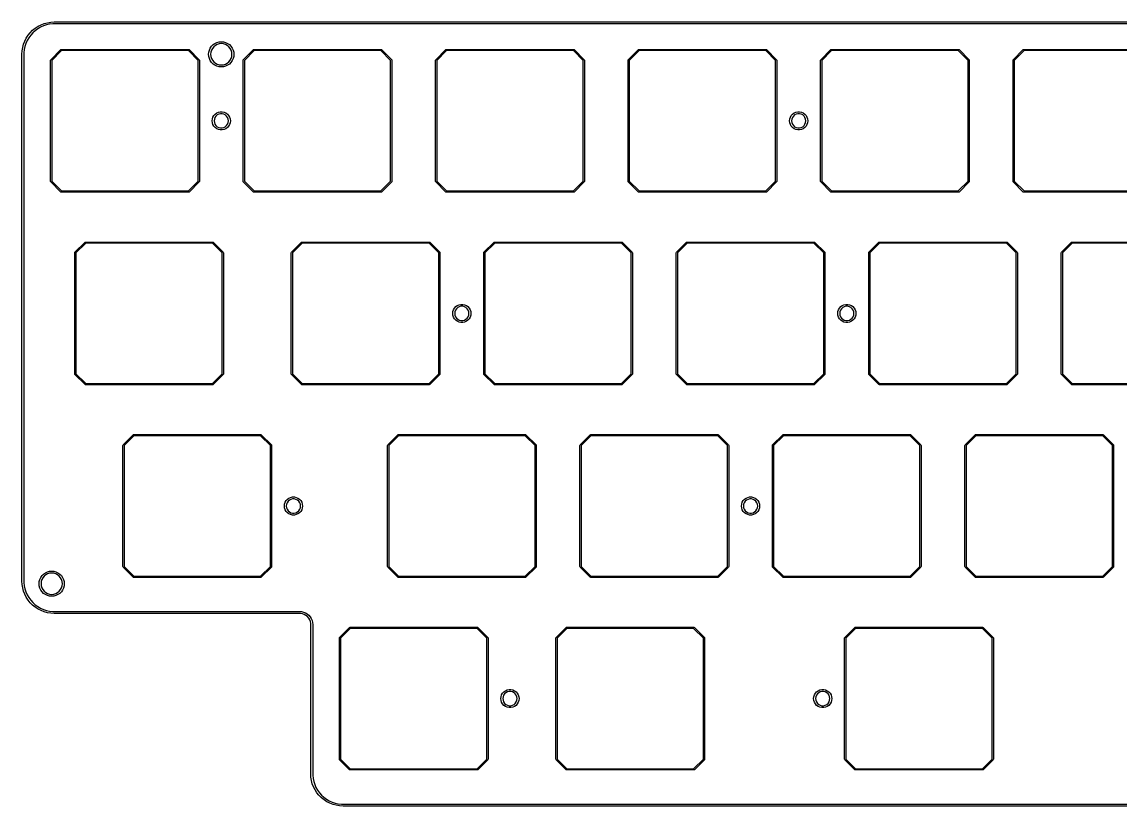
# Model space of a CAD drawing. Extents: x 44 to 255, y -125 to -47.
# Drawn here: x 43.8 to 152.5, y -124.9 to -47.4 of the extents above; entities that cross this region are included whole.
import ezdxf

# ---------------------------------------------------------------- set-up
doc = ezdxf.new("R2010")
doc.units = 0
doc.layers.add('BLACK', color=7, linetype='CONTINUOUS')

msp = doc.modelspace()

# ---------------------------------------------------------------- linework, layer by layer
at = {"layer": 'BLACK', "linetype": 'CONTINUOUS'}
for p, q in [((45.0941, -47.9861), (45.375, -47.8037)), ((45.375, -47.8037), (45.6734, -47.6517)), ((45.8984, -47.7704), (45.6112, -47.8983)), ((45.6734, -47.6517), (45.9861, -47.5316)), ((46.1975, -47.6732), (45.8984, -47.7704)), ((45.9861, -47.5316), (46.3097, -47.4449)), ((46.5051, -47.6079), (46.1975, -47.6732)), ((46.3097, -47.4449), (46.6405, -47.3925)), ((46.8178, -47.575), (46.5051, -47.6079)), ((46.6405, -47.3925), (46.975, -47.375)), ((46.975, -47.575), (46.8178, -47.575)), ((46.975, -47.375), (46.975, -47.375)), ((46.975, -47.375), (251.475, -47.375)), ((46.975, -47.575), (46.975, -47.575)), ((251.475, -47.575), (46.975, -47.575)), ((44.2037, -48.975), (44.3861, -48.6941)), ((44.3861, -48.6941), (44.5969, -48.4338)), ((44.6404, -48.6844), (44.4555, -48.9388)), ((44.5969, -48.4338), (44.8338, -48.1969)), ((44.8508, -48.4508), (44.6404, -48.6844)), ((44.8338, -48.1969), (45.0941, -47.9861)), ((45.0844, -48.2404), (44.8508, -48.4508)), ((45.3388, -48.0555), (45.0844, -48.2404)), ((45.6112, -47.8983), (45.3388, -48.0555)), ((43.7925, -50.2405), (43.8449, -49.9097)), ((43.8449, -49.9097), (43.9316, -49.5861)), ((43.9316, -49.5861), (44.0517, -49.2734)), ((44.0732, -49.7975), (44.0079, -50.1051)), ((44.0517, -49.2734), (44.2037, -48.975)), ((44.1704, -49.4984), (44.0732, -49.7975)), ((44.2983, -49.2112), (44.1704, -49.4984)), ((44.4555, -48.9388), (44.2983, -49.2112)), ((62.3254, -50.1475), (62.4175, -49.95)), ((62.4175, -49.95), (62.5424, -49.7715)), ((62.6227, -49.9888), (62.5252, -50.1712)), ((62.5424, -49.7715), (62.6965, -49.6174)), ((62.7539, -49.8289), (62.6227, -49.9888)), ((62.6965, -49.6174), (62.875, -49.4925)), ((62.9138, -49.6977), (62.7539, -49.8289)), ((62.875, -49.4925), (63.0725, -49.4004)), ((63.0962, -49.6002), (62.9138, -49.6977)), ((63.0725, -49.4004), (63.2829, -49.344)), ((63.2942, -49.5402), (63.0962, -49.6002)), ((63.2829, -49.344), (63.5, -49.325)), ((63.5, -49.5199), (63.2942, -49.5402)), ((63.5, -49.325), (63.7171, -49.344)), ((63.7058, -49.5402), (63.5, -49.5199)), ((63.9038, -49.6002), (63.7058, -49.5402)), ((63.7171, -49.344), (63.9275, -49.4004)), ((64.0862, -49.6977), (63.9038, -49.6002)), ((63.9275, -49.4004), (64.125, -49.4925)), ((64.2461, -49.8289), (64.0862, -49.6977)), ((64.125, -49.4925), (64.3035, -49.6174)), ((64.3773, -49.9888), (64.2461, -49.8289)), ((64.3035, -49.6174), (64.4576, -49.7715)), ((64.4748, -50.1712), (64.3773, -49.9888)), ((64.4576, -49.7715), (64.5825, -49.95)), ((64.5825, -49.95), (64.6746, -50.1475)), ((43.775, -50.575), (43.7925, -50.2405)), ((43.775, -102.675), (43.775, -50.575)), ((44.0079, -50.1051), (43.975, -50.4178)), ((43.975, -50.4178), (43.975, -50.575)), ((43.975, -50.575), (43.975, -102.675)), ((46.6326, -51.1076), (47.6326, -50.1076)), ((47.6999, -50.21), (46.735, -51.1749)), ((47.6326, -50.1076), (47.675, -50.09)), ((47.675, -50.09), (60.275, -50.09)), ((60.2501, -50.21), (47.6999, -50.21)), ((61.215, -51.1749), (60.2501, -50.21)), ((60.275, -50.09), (60.3174, -50.1076)), ((60.3174, -50.1076), (60.3174, -50.1076)), ((60.3174, -50.1076), (61.3174, -51.1076)), ((62.25, -50.575), (62.269, -50.3579)), ((62.269, -50.7921), (62.25, -50.575)), ((62.269, -50.3579), (62.3254, -50.1475)), ((62.3254, -51.0025), (62.269, -50.7921)), ((62.4175, -51.2), (62.3254, -51.0025)), ((62.4652, -50.3692), (62.4449, -50.575)), ((62.4449, -50.575), (62.4652, -50.7808)), ((62.5252, -50.1712), (62.4652, -50.3692)), ((62.4652, -50.7808), (62.5252, -50.9788)), ((62.5252, -50.9788), (62.6227, -51.1612)), ((64.3773, -51.1612), (64.4748, -50.9788)), ((64.5348, -50.3692), (64.4748, -50.1712)), ((64.4748, -50.9788), (64.5348, -50.7808)), ((64.5551, -50.575), (64.5348, -50.3692)), ((64.5348, -50.7808), (64.5551, -50.575)), ((64.6746, -51.0025), (64.5825, -51.2)), ((64.6746, -50.1475), (64.731, -50.3579)), ((64.731, -50.7921), (64.6746, -51.0025)), ((64.731, -50.3579), (64.75, -50.575)), ((64.75, -50.575), (64.731, -50.7921)), ((65.6826, -51.1076), (66.6826, -50.1076)), ((66.7499, -50.21), (65.785, -51.1749)), ((66.6826, -50.1076), (66.725, -50.09)), ((66.725, -50.09), (79.325, -50.09)), ((79.3001, -50.21), (66.7499, -50.21)), ((80.265, -51.1749), (79.3001, -50.21)), ((79.325, -50.09), (79.3674, -50.1076)), ((79.3674, -50.1076), (79.3674, -50.1076)), ((79.3674, -50.1076), (80.3674, -51.1076)), ((84.7326, -51.1076), (85.7326, -50.1076)), ((85.7999, -50.21), (84.835, -51.1749)), ((85.7326, -50.1076), (85.775, -50.09)), ((85.775, -50.09), (98.375, -50.09)), ((98.3501, -50.21), (85.7999, -50.21)), ((99.315, -51.1749), (98.3501, -50.21)), ((98.375, -50.09), (98.4174, -50.1076)), ((98.4174, -50.1076), (98.4174, -50.1076)), ((98.4174, -50.1076), (99.4174, -51.1076)), ((103.783, -51.1076), (104.783, -50.1076)), ((104.85, -50.21), (103.885, -51.1749)), ((104.783, -50.1076), (104.825, -50.09)), ((104.825, -50.09), (117.425, -50.09)), ((117.4, -50.21), (104.85, -50.21)), ((118.365, -51.1749), (117.4, -50.21)), ((117.425, -50.09), (117.467, -50.1076)), ((117.467, -50.1076), (117.467, -50.1076)), ((117.467, -50.1076), (118.467, -51.1076)), ((122.833, -51.1076), (123.833, -50.1076)), ((123.9, -50.21), (122.935, -51.1749)), ((123.833, -50.1076), (123.875, -50.09)), ((123.875, -50.09), (136.475, -50.09)), ((136.45, -50.21), (123.9, -50.21)), ((137.415, -51.1749), (136.45, -50.21)), ((136.475, -50.09), (136.517, -50.1076)), ((136.517, -50.1076), (136.517, -50.1076)), ((136.517, -50.1076), (137.517, -51.1076)), ((141.883, -51.1076), (142.883, -50.1076)), ((142.95, -50.21), (141.985, -51.1749)), ((142.883, -50.1076), (142.925, -50.09)), ((142.925, -50.09), (155.525, -50.09)), ((155.5, -50.21), (142.95, -50.21)), ((46.615, -51.15), (46.6326, -51.1076)), ((46.615, -63.15), (46.615, -51.15)), ((46.6326, -51.1076), (46.6326, -51.1076)), ((46.735, -51.1749), (46.735, -63.1251)), ((61.215, -63.1251), (61.215, -51.1749)), ((61.3174, -51.1076), (61.335, -51.15)), ((61.335, -51.15), (61.335, -51.15)), ((61.335, -51.15), (61.335, -63.15)), ((62.5424, -51.3785), (62.4175, -51.2)), ((62.6965, -51.5326), (62.5424, -51.3785)), ((62.6227, -51.1612), (62.7539, -51.3211)), ((62.875, -51.6575), (62.6965, -51.5326)), ((62.7539, -51.3211), (62.9138, -51.4523)), ((63.0725, -51.7496), (62.875, -51.6575)), ((62.9138, -51.4523), (63.0962, -51.5498)), ((63.2829, -51.806), (63.0725, -51.7496)), ((63.0962, -51.5498), (63.2942, -51.6098)), ((63.5, -51.825), (63.2829, -51.806)), ((63.2942, -51.6098), (63.5, -51.6301)), ((63.5, -51.6301), (63.7058, -51.6098)), ((63.7171, -51.806), (63.5, -51.825)), ((63.7058, -51.6098), (63.9038, -51.5498)), ((63.9275, -51.7496), (63.7171, -51.806)), ((63.9038, -51.5498), (64.0862, -51.4523)), ((64.125, -51.6575), (63.9275, -51.7496)), ((64.0862, -51.4523), (64.2461, -51.3211)), ((64.3035, -51.5326), (64.125, -51.6575)), ((64.2461, -51.3211), (64.3773, -51.1612)), ((64.4576, -51.3785), (64.3035, -51.5326)), ((64.5825, -51.2), (64.4576, -51.3785)), ((65.665, -51.15), (65.6826, -51.1076)), ((65.665, -63.15), (65.665, -51.15)), ((65.6826, -51.1076), (65.6826, -51.1076)), ((65.785, -51.1749), (65.785, -63.1251)), ((80.265, -63.1251), (80.265, -51.1749)), ((80.3674, -51.1076), (80.385, -51.15)), ((80.385, -51.15), (80.385, -51.15)), ((80.385, -51.15), (80.385, -63.15)), ((84.715, -51.15), (84.7326, -51.1076)), ((84.715, -63.15), (84.715, -51.15)), ((84.7326, -51.1076), (84.7326, -51.1076)), ((84.835, -51.1749), (84.835, -63.1251)), ((99.315, -63.1251), (99.315, -51.1749)), ((99.4174, -51.1076), (99.435, -51.15)), ((99.435, -51.15), (99.435, -63.15)), ((103.765, -51.15), (103.783, -51.1076)), ((103.765, -63.15), (103.765, -51.15)), ((103.783, -51.1076), (103.783, -51.1076)), ((103.885, -51.1749), (103.885, -63.1251)), ((118.365, -63.1251), (118.365, -51.1749)), ((118.467, -51.1076), (118.485, -51.15)), ((118.485, -51.15), (118.485, -63.15)), ((122.815, -51.15), (122.833, -51.1076)), ((122.815, -63.15), (122.815, -51.15)), ((122.833, -51.1076), (122.833, -51.1076)), ((122.935, -51.1749), (122.935, -63.1251)), ((137.415, -63.1251), (137.415, -51.1749)), ((137.517, -51.1076), (137.535, -51.15)), ((137.535, -51.15), (137.535, -63.15)), ((141.865, -51.15), (141.883, -51.1076)), ((141.865, -63.15), (141.865, -51.15)), ((141.985, -51.1749), (141.985, -63.1251)), ((62.7719, -56.621), (62.8978, -56.4812)), ((62.8978, -56.4812), (63.05, -56.3706)), ((63.05, -56.3706), (63.2219, -56.294)), ((63.25, -56.4907), (63.0994, -56.5697)), ((63.2219, -56.294), (63.4059, -56.2549)), ((63.415, -56.45), (63.25, -56.4907)), ((63.4059, -56.2549), (63.5941, -56.2549)), ((63.585, -56.45), (63.415, -56.45)), ((63.75, -56.4907), (63.585, -56.45)), ((63.5941, -56.2549), (63.7781, -56.294)), ((63.9006, -56.5697), (63.75, -56.4907)), ((63.7781, -56.294), (63.95, -56.3706)), ((63.95, -56.3706), (64.1022, -56.4812)), ((64.1022, -56.4812), (64.2281, -56.621)), ((119.922, -56.621), (120.048, -56.4812)), ((120.048, -56.4812), (120.2, -56.3706)), ((120.2, -56.3706), (120.372, -56.294)), ((120.4, -56.4907), (120.249, -56.5697)), ((120.372, -56.294), (120.556, -56.2549)), ((120.565, -56.45), (120.4, -56.4907)), ((120.556, -56.2549), (120.744, -56.2549)), ((120.735, -56.45), (120.565, -56.45)), ((120.9, -56.4907), (120.735, -56.45)), ((120.744, -56.2549), (120.928, -56.294)), ((121.051, -56.5697), (120.9, -56.4907)), ((120.928, -56.294), (121.1, -56.3706)), ((121.1, -56.3706), (121.252, -56.4812)), ((121.252, -56.4812), (121.378, -56.621)), ((62.6, -57.15), (62.6197, -56.9629)), ((62.6197, -57.3371), (62.6, -57.15)), ((62.6197, -56.9629), (62.6778, -56.7839)), ((62.6778, -57.5161), (62.6197, -57.3371)), ((62.6778, -56.7839), (62.7719, -56.621)), ((62.7719, -57.679), (62.6778, -57.5161)), ((62.8153, -56.9812), (62.7949, -57.15)), ((62.7949, -57.15), (62.8153, -57.3188)), ((62.8756, -56.8223), (62.8153, -56.9812)), ((62.8153, -57.3188), (62.8756, -57.4777)), ((62.9722, -56.6824), (62.8756, -56.8223)), ((62.8756, -57.4777), (62.9722, -57.6176)), ((63.0994, -56.5697), (62.9722, -56.6824)), ((64.0278, -56.6824), (63.9006, -56.5697)), ((64.1244, -56.8223), (64.0278, -56.6824)), ((64.0278, -57.6176), (64.1244, -57.4777)), ((64.1847, -56.9812), (64.1244, -56.8223)), ((64.1244, -57.4777), (64.1847, -57.3188)), ((64.2051, -57.15), (64.1847, -56.9812)), ((64.1847, -57.3188), (64.2051, -57.15)), ((64.2281, -56.621), (64.3222, -56.7839)), ((64.3222, -57.5161), (64.2281, -57.679)), ((64.3222, -56.7839), (64.3803, -56.9629)), ((64.3803, -57.3371), (64.3222, -57.5161)), ((64.3803, -56.9629), (64.4, -57.15)), ((64.4, -57.15), (64.3803, -57.3371)), ((119.75, -57.15), (119.77, -56.9629)), ((119.77, -57.3371), (119.75, -57.15)), ((119.77, -56.9629), (119.828, -56.7839)), ((119.828, -57.5161), (119.77, -57.3371)), ((119.828, -56.7839), (119.922, -56.621)), ((119.922, -57.679), (119.828, -57.5161)), ((119.965, -56.9812), (119.945, -57.15)), ((119.945, -57.15), (119.965, -57.3188)), ((120.026, -56.8223), (119.965, -56.9812)), ((119.965, -57.3188), (120.026, -57.4777)), ((120.122, -56.6824), (120.026, -56.8223)), ((120.026, -57.4777), (120.122, -57.6176)), ((120.249, -56.5697), (120.122, -56.6824)), ((121.178, -56.6824), (121.051, -56.5697)), ((121.274, -56.8223), (121.178, -56.6824)), ((121.178, -57.6176), (121.274, -57.4777)), ((121.335, -56.9812), (121.274, -56.8223)), ((121.274, -57.4777), (121.335, -57.3188)), ((121.355, -57.15), (121.335, -56.9812)), ((121.335, -57.3188), (121.355, -57.15)), ((121.378, -56.621), (121.472, -56.7839)), ((121.472, -57.5161), (121.378, -57.679)), ((121.472, -56.7839), (121.53, -56.9629)), ((121.53, -57.3371), (121.472, -57.5161)), ((121.53, -56.9629), (121.55, -57.15)), ((121.55, -57.15), (121.53, -57.3371)), ((62.8978, -57.8188), (62.7719, -57.679)), ((63.05, -57.9294), (62.8978, -57.8188)), ((62.9722, -57.6176), (63.0994, -57.7303)), ((63.2219, -58.006), (63.05, -57.9294)), ((63.0994, -57.7303), (63.25, -57.8093)), ((63.4059, -58.0451), (63.2219, -58.006)), ((63.25, -57.8093), (63.415, -57.85)), ((63.5941, -58.0451), (63.4059, -58.0451)), ((63.415, -57.85), (63.585, -57.85)), ((63.585, -57.85), (63.75, -57.8093)), ((63.7781, -58.006), (63.5941, -58.0451)), ((63.75, -57.8093), (63.9006, -57.7303)), ((63.95, -57.9294), (63.7781, -58.006)), ((63.9006, -57.7303), (64.0278, -57.6176)), ((64.1022, -57.8188), (63.95, -57.9294)), ((64.2281, -57.679), (64.1022, -57.8188)), ((120.048, -57.8188), (119.922, -57.679)), ((120.2, -57.9294), (120.048, -57.8188)), ((120.122, -57.6176), (120.249, -57.7303)), ((120.372, -58.006), (120.2, -57.9294)), ((120.249, -57.7303), (120.4, -57.8093)), ((120.556, -58.0451), (120.372, -58.006)), ((120.4, -57.8093), (120.565, -57.85)), ((120.744, -58.0451), (120.556, -58.0451)), ((120.565, -57.85), (120.735, -57.85)), ((120.735, -57.85), (120.9, -57.8093)), ((120.928, -58.006), (120.744, -58.0451)), ((120.9, -57.8093), (121.051, -57.7303)), ((121.1, -57.9294), (120.928, -58.006)), ((121.051, -57.7303), (121.178, -57.6176)), ((121.252, -57.8188), (121.1, -57.9294)), ((121.378, -57.679), (121.252, -57.8188)), ((46.6326, -63.1924), (46.615, -63.15)), ((47.6326, -64.1924), (46.6326, -63.1924)), ((46.735, -63.1251), (47.6999, -64.09)), ((47.6999, -64.09), (60.2501, -64.09)), ((60.2501, -64.09), (61.215, -63.1251)), ((61.3174, -63.1924), (60.3174, -64.1924)), ((61.335, -63.15), (61.3174, -63.1924)), ((65.6826, -63.1924), (65.665, -63.15)), ((66.6826, -64.1924), (65.6826, -63.1924)), ((65.785, -63.1251), (66.7499, -64.09)), ((66.7499, -64.09), (79.3001, -64.09)), ((79.3001, -64.09), (80.265, -63.1251)), ((80.3674, -63.1924), (79.3674, -64.1924)), ((80.385, -63.15), (80.3674, -63.1924)), ((84.7326, -63.1924), (84.715, -63.15)), ((85.7326, -64.1924), (84.7326, -63.1924)), ((84.835, -63.1251), (85.7999, -64.09)), ((85.7999, -64.09), (98.3501, -64.09)), ((98.3501, -64.09), (99.315, -63.1251)), ((99.4174, -63.1924), (98.4174, -64.1924)), ((99.435, -63.15), (99.4174, -63.1924)), ((103.783, -63.1924), (103.765, -63.15)), ((104.783, -64.1924), (103.783, -63.1924)), ((103.783, -63.1924), (103.783, -63.1924)), ((103.885, -63.1251), (104.85, -64.09)), ((104.85, -64.09), (117.4, -64.09)), ((117.4, -64.09), (118.365, -63.1251)), ((118.467, -63.1924), (117.467, -64.1924)), ((118.485, -63.15), (118.467, -63.1924)), ((122.833, -63.1924), (122.815, -63.15)), ((123.833, -64.1924), (122.833, -63.1924)), ((122.833, -63.1924), (122.833, -63.1924)), ((122.935, -63.1251), (123.9, -64.09)), ((123.9, -64.09), (136.45, -64.09)), ((136.45, -64.09), (137.415, -63.1251)), ((137.517, -63.1924), (136.517, -64.1924)), ((137.535, -63.15), (137.517, -63.1924)), ((141.883, -63.1924), (141.865, -63.15)), ((142.883, -64.1924), (141.883, -63.1924)), ((141.883, -63.1924), (141.883, -63.1924)), ((141.985, -63.1251), (142.95, -64.09)), ((142.95, -64.09), (155.5, -64.09)), ((47.675, -64.21), (47.6326, -64.1924)), ((60.275, -64.21), (47.675, -64.21)), ((60.3174, -64.1924), (60.275, -64.21)), ((60.3174, -64.1924), (60.3174, -64.1924)), ((66.725, -64.21), (66.6826, -64.1924)), ((79.325, -64.21), (66.725, -64.21)), ((79.3674, -64.1924), (79.325, -64.21)), ((79.3674, -64.1924), (79.3674, -64.1924)), ((85.775, -64.21), (85.7326, -64.1924)), ((98.375, -64.21), (85.775, -64.21)), ((98.4174, -64.1924), (98.375, -64.21)), ((98.4174, -64.1924), (98.4174, -64.1924)), ((104.825, -64.21), (104.783, -64.1924)), ((117.425, -64.21), (104.825, -64.21)), ((117.467, -64.1924), (117.425, -64.21)), ((117.467, -64.1924), (117.467, -64.1924)), ((123.875, -64.21), (123.833, -64.1924)), ((136.475, -64.21), (123.875, -64.21)), ((136.517, -64.1924), (136.475, -64.21)), ((142.925, -64.21), (142.883, -64.1924)), ((155.525, -64.21), (142.925, -64.21)), ((49.0156, -70.1576), (50.0156, -69.1576)), ((50.0829, -69.26), (49.118, -70.2249)), ((50.0156, -69.1576), (50.058, -69.14)), ((50.058, -69.14), (62.658, -69.14)), ((62.6331, -69.26), (50.0829, -69.26)), ((63.598, -70.2249), (62.6331, -69.26)), ((62.658, -69.14), (62.7004, -69.1576)), ((62.7004, -69.1576), (62.7004, -69.1576)), ((62.7004, -69.1576), (63.7004, -70.1576)), ((70.4451, -70.1576), (71.4451, -69.1576)), ((71.5124, -69.26), (70.5475, -70.2249)), ((71.4451, -69.1576), (71.4875, -69.14)), ((71.4875, -69.14), (84.0875, -69.14)), ((84.0626, -69.26), (71.5124, -69.26)), ((85.0275, -70.2249), (84.0626, -69.26)), ((84.0875, -69.14), (84.1299, -69.1576)), ((84.1299, -69.1576), (84.1299, -69.1576)), ((84.1299, -69.1576), (85.1299, -70.1576)), ((89.4951, -70.1576), (90.4951, -69.1576)), ((90.5624, -69.26), (89.5975, -70.2249)), ((90.4951, -69.1576), (90.5375, -69.14)), ((90.5375, -69.14), (103.137, -69.14)), ((103.113, -69.26), (90.5624, -69.26)), ((104.078, -70.2249), (103.113, -69.26)), ((103.137, -69.14), (103.18, -69.1576)), ((103.18, -69.1576), (103.18, -69.1576)), ((103.18, -69.1576), (104.18, -70.1576)), ((108.545, -70.1576), (109.545, -69.1576)), ((109.612, -69.26), (108.647, -70.2249)), ((109.545, -69.1576), (109.587, -69.14)), ((109.587, -69.14), (122.188, -69.14)), ((122.163, -69.26), (109.612, -69.26)), ((123.127, -70.2249), (122.163, -69.26)), ((122.188, -69.14), (122.23, -69.1576)), ((122.23, -69.1576), (122.23, -69.1576)), ((122.23, -69.1576), (123.23, -70.1576)), ((127.595, -70.1576), (128.595, -69.1576)), ((128.662, -69.26), (127.697, -70.2249)), ((128.595, -69.1576), (128.637, -69.14)), ((128.637, -69.14), (141.237, -69.14)), ((141.213, -69.26), (128.662, -69.26)), ((142.177, -70.2249), (141.213, -69.26)), ((141.237, -69.14), (141.28, -69.1576)), ((141.28, -69.1576), (141.28, -69.1576)), ((141.28, -69.1576), (142.28, -70.1576)), ((146.645, -70.1576), (147.645, -69.1576)), ((147.712, -69.26), (146.748, -70.2249)), ((147.645, -69.1576), (147.688, -69.14)), ((147.688, -69.14), (160.287, -69.14)), ((160.263, -69.26), (147.712, -69.26)), ((48.998, -70.2), (49.0156, -70.1576)), ((48.998, -82.2), (48.998, -70.2)), ((49.118, -70.2249), (49.118, -82.1751)), ((63.598, -82.1751), (63.598, -70.2249)), ((63.7004, -70.1576), (63.718, -70.2)), ((63.718, -70.2), (63.718, -82.2)), ((70.4275, -70.2), (70.4451, -70.1576)), ((70.4275, -82.2), (70.4275, -70.2)), ((70.5475, -70.2249), (70.5475, -82.1751)), ((85.0275, -82.1751), (85.0275, -70.2249)), ((85.1299, -70.1576), (85.1475, -70.2)), ((85.1475, -70.2), (85.1475, -82.2)), ((89.4775, -70.2), (89.4951, -70.1576)), ((89.4775, -82.2), (89.4775, -70.2)), ((89.5975, -70.2249), (89.5975, -82.1751)), ((104.078, -82.1751), (104.078, -70.2249)), ((104.18, -70.1576), (104.197, -70.2)), ((104.197, -70.2), (104.197, -82.2)), ((108.527, -70.2), (108.545, -70.1576)), ((108.527, -82.2), (108.527, -70.2)), ((108.545, -70.1576), (108.545, -70.1576)), ((108.647, -70.2249), (108.647, -82.1751)), ((123.127, -82.1751), (123.127, -70.2249)), ((123.23, -70.1576), (123.247, -70.2)), ((123.247, -70.2), (123.247, -82.2)), ((127.578, -70.2), (127.595, -70.1576)), ((127.578, -82.2), (127.578, -70.2)), ((127.595, -70.1576), (127.595, -70.1576)), ((127.697, -70.2249), (127.697, -82.1751)), ((142.177, -82.1751), (142.177, -70.2249)), ((142.28, -70.1576), (142.297, -70.2)), ((142.297, -70.2), (142.297, -82.2)), ((146.627, -70.2), (146.645, -70.1576)), ((146.627, -82.2), (146.627, -70.2)), ((146.645, -70.1576), (146.645, -70.1576)), ((146.748, -70.2249), (146.748, -82.1751)), ((86.4125, -76.2), (86.4322, -76.0129)), ((86.4322, -76.0129), (86.4903, -75.8339)), ((86.4903, -75.8339), (86.5844, -75.671)), ((86.5844, -75.671), (86.7103, -75.5312)), ((86.6278, -76.0312), (86.6074, -76.2)), ((86.6881, -75.8723), (86.6278, -76.0312)), ((86.7847, -75.7324), (86.6881, -75.8723)), ((86.7103, -75.5312), (86.8625, -75.4206)), ((86.9119, -75.6197), (86.7847, -75.7324)), ((86.8625, -75.4206), (87.0344, -75.344)), ((87.0625, -75.5407), (86.9119, -75.6197)), ((87.0344, -75.344), (87.2184, -75.3049)), ((87.2275, -75.5), (87.0625, -75.5407)), ((87.2184, -75.3049), (87.4066, -75.3049)), ((87.3975, -75.5), (87.2275, -75.5)), ((87.5625, -75.5407), (87.3975, -75.5)), ((87.4066, -75.3049), (87.5906, -75.344)), ((87.7131, -75.6197), (87.5625, -75.5407)), ((87.5906, -75.344), (87.7625, -75.4206)), ((87.8403, -75.7324), (87.7131, -75.6197)), ((87.7625, -75.4206), (87.9147, -75.5312)), ((87.9369, -75.8723), (87.8403, -75.7324)), ((87.9147, -75.5312), (88.0406, -75.671)), ((87.9972, -76.0312), (87.9369, -75.8723)), ((88.0176, -76.2), (87.9972, -76.0312)), ((88.0406, -75.671), (88.1347, -75.8339)), ((88.1347, -75.8339), (88.1928, -76.0129)), ((88.1928, -76.0129), (88.2125, -76.2)), ((124.512, -76.2), (124.532, -76.0129)), ((124.532, -76.0129), (124.59, -75.8339)), ((124.59, -75.8339), (124.684, -75.671)), ((124.684, -75.671), (124.81, -75.5312)), ((124.728, -76.0312), (124.707, -76.2)), ((124.788, -75.8723), (124.728, -76.0312)), ((124.885, -75.7324), (124.788, -75.8723)), ((124.81, -75.5312), (124.962, -75.4206)), ((125.012, -75.6197), (124.885, -75.7324)), ((124.962, -75.4206), (125.134, -75.344)), ((125.162, -75.5407), (125.012, -75.6197)), ((125.134, -75.344), (125.318, -75.3049)), ((125.328, -75.5), (125.162, -75.5407)), ((125.318, -75.3049), (125.507, -75.3049)), ((125.497, -75.5), (125.328, -75.5)), ((125.663, -75.5407), (125.497, -75.5)), ((125.507, -75.3049), (125.691, -75.344)), ((125.813, -75.6197), (125.663, -75.5407)), ((125.691, -75.344), (125.862, -75.4206)), ((125.94, -75.7324), (125.813, -75.6197)), ((125.862, -75.4206), (126.015, -75.5312)), ((126.037, -75.8723), (125.94, -75.7324)), ((126.015, -75.5312), (126.141, -75.671)), ((126.097, -76.0312), (126.037, -75.8723)), ((126.118, -76.2), (126.097, -76.0312)), ((126.141, -75.671), (126.235, -75.8339)), ((126.235, -75.8339), (126.293, -76.0129)), ((126.293, -76.0129), (126.312, -76.2)), ((86.4322, -76.3871), (86.4125, -76.2)), ((86.4903, -76.5661), (86.4322, -76.3871)), ((86.5844, -76.729), (86.4903, -76.5661)), ((86.7103, -76.8688), (86.5844, -76.729)), ((86.6074, -76.2), (86.6278, -76.3688)), ((86.6278, -76.3688), (86.6881, -76.5277)), ((86.6881, -76.5277), (86.7847, -76.6676)), ((86.8625, -76.9794), (86.7103, -76.8688)), ((86.7847, -76.6676), (86.9119, -76.7803)), ((87.0344, -77.056), (86.8625, -76.9794)), ((86.9119, -76.7803), (87.0625, -76.8593)), ((87.2184, -77.0951), (87.0344, -77.056)), ((87.0625, -76.8593), (87.2275, -76.9)), ((87.4066, -77.0951), (87.2184, -77.0951)), ((87.2275, -76.9), (87.3975, -76.9)), ((87.3975, -76.9), (87.5625, -76.8593)), ((87.5906, -77.056), (87.4066, -77.0951)), ((87.5625, -76.8593), (87.7131, -76.7803)), ((87.7625, -76.9794), (87.5906, -77.056)), ((87.7131, -76.7803), (87.8403, -76.6676)), ((87.9147, -76.8688), (87.7625, -76.9794)), ((87.8403, -76.6676), (87.9369, -76.5277)), ((88.0406, -76.729), (87.9147, -76.8688)), ((87.9369, -76.5277), (87.9972, -76.3688)), ((87.9972, -76.3688), (88.0176, -76.2)), ((88.1347, -76.5661), (88.0406, -76.729)), ((88.1928, -76.3871), (88.1347, -76.5661)), ((88.2125, -76.2), (88.1928, -76.3871)), ((124.532, -76.3871), (124.512, -76.2)), ((124.59, -76.5661), (124.532, -76.3871)), ((124.684, -76.729), (124.59, -76.5661)), ((124.81, -76.8688), (124.684, -76.729)), ((124.707, -76.2), (124.728, -76.3688)), ((124.728, -76.3688), (124.788, -76.5277)), ((124.788, -76.5277), (124.885, -76.6676)), ((124.962, -76.9794), (124.81, -76.8688)), ((124.885, -76.6676), (125.012, -76.7803)), ((125.134, -77.056), (124.962, -76.9794)), ((125.012, -76.7803), (125.162, -76.8593)), ((125.318, -77.0951), (125.134, -77.056)), ((125.162, -76.8593), (125.328, -76.9)), ((125.507, -77.0951), (125.318, -77.0951)), ((125.328, -76.9), (125.497, -76.9)), ((125.497, -76.9), (125.663, -76.8593)), ((125.691, -77.056), (125.507, -77.0951)), ((125.663, -76.8593), (125.813, -76.7803)), ((125.862, -76.9794), (125.691, -77.056)), ((125.813, -76.7803), (125.94, -76.6676)), ((126.015, -76.8688), (125.862, -76.9794)), ((125.94, -76.6676), (126.037, -76.5277)), ((126.141, -76.729), (126.015, -76.8688)), ((126.037, -76.5277), (126.097, -76.3688)), ((126.097, -76.3688), (126.118, -76.2)), ((126.235, -76.5661), (126.141, -76.729)), ((126.293, -76.3871), (126.235, -76.5661)), ((126.312, -76.2), (126.293, -76.3871)), ((49.0156, -82.2424), (48.998, -82.2)), ((50.0156, -83.2424), (49.0156, -82.2424)), ((49.118, -82.1751), (50.0829, -83.14)), ((62.6331, -83.14), (63.598, -82.1751)), ((63.7004, -82.2424), (62.7004, -83.2424)), ((63.718, -82.2), (63.7004, -82.2424)), ((70.4451, -82.2424), (70.4275, -82.2)), ((71.4451, -83.2424), (70.4451, -82.2424)), ((70.5475, -82.1751), (71.5124, -83.14)), ((84.0626, -83.14), (85.0275, -82.1751)), ((85.1299, -82.2424), (84.1299, -83.2424)), ((85.1475, -82.2), (85.1299, -82.2424)), ((89.4951, -82.2424), (89.4775, -82.2)), ((90.4951, -83.2424), (89.4951, -82.2424)), ((89.5975, -82.1751), (90.5624, -83.14)), ((103.113, -83.14), (104.078, -82.1751)), ((104.18, -82.2424), (103.18, -83.2424)), ((104.197, -82.2), (104.18, -82.2424)), ((108.545, -82.2424), (108.527, -82.2)), ((109.545, -83.2424), (108.545, -82.2424)), ((108.647, -82.1751), (109.612, -83.14)), ((122.163, -83.14), (123.127, -82.1751)), ((123.23, -82.2424), (122.23, -83.2424)), ((123.247, -82.2), (123.23, -82.2424)), ((127.595, -82.2424), (127.578, -82.2)), ((128.595, -83.2424), (127.595, -82.2424)), ((127.697, -82.1751), (128.662, -83.14)), ((141.213, -83.14), (142.177, -82.1751)), ((142.28, -82.2424), (141.28, -83.2424)), ((142.297, -82.2), (142.28, -82.2424)), ((146.645, -82.2424), (146.627, -82.2)), ((147.645, -83.2424), (146.645, -82.2424)), ((146.748, -82.1751), (147.712, -83.14)), ((50.058, -83.26), (50.0156, -83.2424)), ((62.658, -83.26), (50.058, -83.26)), ((50.0829, -83.14), (62.6331, -83.14)), ((62.7004, -83.2424), (62.658, -83.26)), ((62.7004, -83.2424), (62.7004, -83.2424)), ((71.4875, -83.26), (71.4451, -83.2424)), ((84.0875, -83.26), (71.4875, -83.26)), ((71.5124, -83.14), (84.0626, -83.14)), ((84.1299, -83.2424), (84.0875, -83.26)), ((84.1299, -83.2424), (84.1299, -83.2424)), ((90.5375, -83.26), (90.4951, -83.2424)), ((103.137, -83.26), (90.5375, -83.26)), ((90.5624, -83.14), (103.113, -83.14)), ((103.18, -83.2424), (103.137, -83.26)), ((103.18, -83.2424), (103.18, -83.2424)), ((109.587, -83.26), (109.545, -83.2424)), ((122.188, -83.26), (109.587, -83.26)), ((109.612, -83.14), (122.163, -83.14)), ((122.23, -83.2424), (122.188, -83.26)), ((122.23, -83.2424), (122.23, -83.2424)), ((128.637, -83.26), (128.595, -83.2424)), ((141.237, -83.26), (128.637, -83.26)), ((128.662, -83.14), (141.213, -83.14)), ((141.28, -83.2424), (141.237, -83.26)), ((141.28, -83.2424), (141.28, -83.2424)), ((147.688, -83.26), (147.645, -83.2424)), ((160.287, -83.26), (147.688, -83.26)), ((147.712, -83.14), (160.263, -83.14)), ((53.7776, -89.2076), (54.7776, -88.2076)), ((54.8449, -88.31), (53.88, -89.2749)), ((54.7776, -88.2076), (54.82, -88.19)), ((54.82, -88.19), (67.42, -88.19)), ((67.3951, -88.31), (54.8449, -88.31)), ((68.36, -89.2749), (67.3951, -88.31)), ((67.42, -88.19), (67.4624, -88.2076)), ((67.4624, -88.2076), (67.4624, -88.2076)), ((67.4624, -88.2076), (68.4624, -89.2076)), ((79.9701, -89.2076), (80.9701, -88.2076)), ((81.0374, -88.31), (80.0725, -89.2749)), ((80.9701, -88.2076), (81.0125, -88.19)), ((81.0125, -88.19), (93.6125, -88.19)), ((93.5876, -88.31), (81.0374, -88.31)), ((94.5525, -89.2749), (93.5876, -88.31)), ((93.6125, -88.19), (93.6549, -88.2076)), ((93.6549, -88.2076), (93.6549, -88.2076)), ((93.6549, -88.2076), (94.6549, -89.2076)), ((99.0201, -89.2076), (100.02, -88.2076)), ((100.087, -88.31), (99.1225, -89.2749)), ((100.02, -88.2076), (100.062, -88.19)), ((100.062, -88.19), (112.662, -88.19)), ((112.638, -88.31), (100.087, -88.31)), ((113.602, -89.2749), (112.638, -88.31)), ((112.662, -88.19), (112.705, -88.2076)), ((112.705, -88.2076), (112.705, -88.2076)), ((112.705, -88.2076), (113.705, -89.2076)), ((118.07, -89.2076), (119.07, -88.2076)), ((119.137, -88.31), (118.172, -89.2749)), ((119.07, -88.2076), (119.112, -88.19)), ((119.112, -88.19), (131.713, -88.19)), ((131.688, -88.31), (119.137, -88.31)), ((132.653, -89.2749), (131.688, -88.31)), ((131.713, -88.19), (131.755, -88.2076)), ((131.755, -88.2076), (131.755, -88.2076)), ((131.755, -88.2076), (132.755, -89.2076)), ((137.12, -89.2076), (138.12, -88.2076)), ((138.187, -88.31), (137.222, -89.2749)), ((138.12, -88.2076), (138.162, -88.19)), ((138.162, -88.19), (150.762, -88.19)), ((150.738, -88.31), (138.187, -88.31)), ((151.702, -89.2749), (150.738, -88.31)), ((150.762, -88.19), (150.805, -88.2076)), ((150.805, -88.2076), (150.805, -88.2076)), ((150.805, -88.2076), (151.805, -89.2076)), ((53.76, -89.25), (53.7776, -89.2076)), ((53.76, -101.25), (53.76, -89.25)), ((53.88, -89.2749), (53.88, -101.225)), ((68.36, -101.225), (68.36, -89.2749)), ((68.4624, -89.2076), (68.48, -89.25)), ((68.48, -89.25), (68.48, -101.25)), ((79.9525, -89.25), (79.9701, -89.2076)), ((79.9525, -101.25), (79.9525, -89.25)), ((80.0725, -89.2749), (80.0725, -101.225)), ((94.5525, -101.225), (94.5525, -89.2749)), ((94.6549, -89.2076), (94.6725, -89.25)), ((94.6725, -89.25), (94.6725, -101.25)), ((99.0025, -89.25), (99.0201, -89.2076)), ((99.0025, -101.25), (99.0025, -89.25)), ((99.1225, -89.2749), (99.1225, -101.225)), ((113.602, -101.225), (113.602, -89.2749)), ((113.705, -89.2076), (113.722, -89.25)), ((113.722, -89.25), (113.722, -89.25)), ((113.722, -89.25), (113.722, -101.25)), ((118.052, -89.25), (118.07, -89.2076)), ((118.052, -101.25), (118.052, -89.25)), ((118.172, -89.2749), (118.172, -101.225)), ((132.653, -101.225), (132.653, -89.2749)), ((132.755, -89.2076), (132.772, -89.25)), ((132.772, -89.25), (132.773, -89.25)), ((132.773, -89.25), (132.773, -101.25)), ((137.102, -89.25), (137.12, -89.2076)), ((137.102, -101.25), (137.102, -89.25)), ((137.222, -89.2749), (137.222, -101.225)), ((151.702, -101.225), (151.702, -89.2749)), ((151.805, -89.2076), (151.822, -89.25)), ((151.822, -89.25), (151.822, -89.25)), ((151.822, -89.25), (151.822, -101.25)), ((70.0415, -94.5812), (70.1937, -94.4706)), ((70.1937, -94.4706), (70.3656, -94.394)), ((70.3656, -94.394), (70.5497, -94.3549)), ((70.5588, -94.55), (70.3937, -94.5907)), ((70.5497, -94.3549), (70.7378, -94.3549)), ((70.7287, -94.55), (70.5588, -94.55)), ((70.8938, -94.5907), (70.7287, -94.55)), ((70.7378, -94.3549), (70.9219, -94.394)), ((70.9219, -94.394), (71.0938, -94.4706)), ((71.0938, -94.4706), (71.246, -94.5812)), ((115.285, -94.5812), (115.438, -94.4706)), ((115.438, -94.4706), (115.609, -94.394)), ((115.609, -94.394), (115.793, -94.3549)), ((115.803, -94.55), (115.637, -94.5907)), ((115.793, -94.3549), (115.982, -94.3549)), ((115.972, -94.55), (115.803, -94.55)), ((116.138, -94.5907), (115.972, -94.55)), ((115.982, -94.3549), (116.166, -94.394)), ((116.166, -94.394), (116.337, -94.4706)), ((116.337, -94.4706), (116.49, -94.5812)), ((69.7437, -95.25), (69.7634, -95.0629)), ((69.7634, -95.4371), (69.7437, -95.25)), ((69.7634, -95.0629), (69.8216, -94.8839)), ((69.8216, -95.6161), (69.7634, -95.4371)), ((69.8216, -94.8839), (69.9156, -94.721)), ((69.9156, -95.779), (69.8216, -95.6161)), ((69.9156, -94.721), (70.0415, -94.5812)), ((69.9591, -95.0812), (69.9386, -95.25)), ((69.9386, -95.25), (69.9591, -95.4188)), ((70.0194, -94.9223), (69.9591, -95.0812)), ((69.9591, -95.4188), (70.0194, -95.5777)), ((70.1159, -94.7824), (70.0194, -94.9223)), ((70.0194, -95.5777), (70.1159, -95.7176)), ((70.2432, -94.6697), (70.1159, -94.7824)), ((70.3937, -94.5907), (70.2432, -94.6697)), ((71.0443, -94.6697), (70.8938, -94.5907)), ((71.1716, -94.7824), (71.0443, -94.6697)), ((71.2681, -94.9223), (71.1716, -94.7824)), ((71.1716, -95.7176), (71.2681, -95.5777)), ((71.246, -94.5812), (71.3719, -94.721)), ((71.3284, -95.0812), (71.2681, -94.9223)), ((71.2681, -95.5777), (71.3284, -95.4188)), ((71.3489, -95.25), (71.3284, -95.0812)), ((71.3284, -95.4188), (71.3489, -95.25)), ((71.3719, -94.721), (71.4659, -94.8839)), ((71.4659, -95.6161), (71.3719, -95.779)), ((71.4659, -94.8839), (71.5241, -95.0629)), ((71.5241, -95.4371), (71.4659, -95.6161)), ((71.5241, -95.0629), (71.5438, -95.25)), ((71.5438, -95.25), (71.5241, -95.4371)), ((114.987, -95.25), (115.007, -95.0629)), ((115.007, -95.4371), (114.987, -95.25)), ((115.007, -95.0629), (115.065, -94.8839)), ((115.065, -95.6161), (115.007, -95.4371)), ((115.065, -94.8839), (115.159, -94.721)), ((115.159, -95.779), (115.065, -95.6161)), ((115.159, -94.721), (115.285, -94.5812)), ((115.203, -95.0812), (115.182, -95.25)), ((115.182, -95.25), (115.203, -95.4188)), ((115.263, -94.9223), (115.203, -95.0812)), ((115.203, -95.4188), (115.263, -95.5777)), ((115.36, -94.7824), (115.263, -94.9223)), ((115.263, -95.5777), (115.36, -95.7176)), ((115.487, -94.6697), (115.36, -94.7824)), ((115.637, -94.5907), (115.487, -94.6697)), ((116.288, -94.6697), (116.138, -94.5907)), ((116.415, -94.7824), (116.288, -94.6697)), ((116.512, -94.9223), (116.415, -94.7824)), ((116.415, -95.7176), (116.512, -95.5777)), ((116.49, -94.5812), (116.616, -94.721)), ((116.572, -95.0812), (116.512, -94.9223)), ((116.512, -95.5777), (116.572, -95.4188)), ((116.593, -95.25), (116.572, -95.0812)), ((116.572, -95.4188), (116.593, -95.25)), ((116.616, -94.721), (116.71, -94.8839)), ((116.71, -95.6161), (116.616, -95.779)), ((116.71, -94.8839), (116.768, -95.0629)), ((116.768, -95.4371), (116.71, -95.6161)), ((116.768, -95.0629), (116.787, -95.25)), ((116.787, -95.25), (116.768, -95.4371)), ((70.0415, -95.9188), (69.9156, -95.779)), ((70.1937, -96.0294), (70.0415, -95.9188)), ((70.1159, -95.7176), (70.2432, -95.8303)), ((70.3656, -96.106), (70.1937, -96.0294)), ((70.2432, -95.8303), (70.3937, -95.9093)), ((70.5497, -96.1451), (70.3656, -96.106)), ((70.3937, -95.9093), (70.5588, -95.95)), ((70.7378, -96.1451), (70.5497, -96.1451)), ((70.5588, -95.95), (70.7287, -95.95)), ((70.7287, -95.95), (70.8938, -95.9093)), ((70.9219, -96.106), (70.7378, -96.1451)), ((70.8938, -95.9093), (71.0443, -95.8303)), ((71.0938, -96.0294), (70.9219, -96.106)), ((71.0443, -95.8303), (71.1716, -95.7176)), ((71.246, -95.9188), (71.0938, -96.0294)), ((71.3719, -95.779), (71.246, -95.9188)), ((115.285, -95.9188), (115.159, -95.779)), ((115.438, -96.0294), (115.285, -95.9188)), ((115.36, -95.7176), (115.487, -95.8303)), ((115.609, -96.106), (115.438, -96.0294)), ((115.487, -95.8303), (115.637, -95.9093)), ((115.793, -96.1451), (115.609, -96.106)), ((115.637, -95.9093), (115.803, -95.95)), ((115.982, -96.1451), (115.793, -96.1451)), ((115.803, -95.95), (115.972, -95.95)), ((115.972, -95.95), (116.138, -95.9093)), ((116.166, -96.106), (115.982, -96.1451)), ((116.138, -95.9093), (116.288, -95.8303)), ((116.337, -96.0294), (116.166, -96.106)), ((116.288, -95.8303), (116.415, -95.7176)), ((116.49, -95.9188), (116.337, -96.0294)), ((116.616, -95.779), (116.49, -95.9188)), ((45.6335, -102.309), (45.7584, -102.131)), ((45.7584, -102.131), (45.9125, -101.976)), ((45.9125, -101.976), (46.091, -101.851)), ((46.1298, -102.057), (45.9699, -102.188)), ((46.091, -101.851), (46.2885, -101.759)), ((46.3122, -101.959), (46.1298, -102.057)), ((46.2885, -101.759), (46.4989, -101.703)), ((46.5102, -101.899), (46.3122, -101.959)), ((46.4989, -101.703), (46.716, -101.684)), ((46.716, -101.879), (46.5102, -101.899)), ((46.716, -101.684), (46.9331, -101.703)), ((46.9218, -101.899), (46.716, -101.879)), ((47.1198, -101.959), (46.9218, -101.899)), ((46.9331, -101.703), (47.1435, -101.759)), ((47.3022, -102.057), (47.1198, -101.959)), ((47.1435, -101.759), (47.341, -101.851)), ((47.4621, -102.188), (47.3022, -102.057)), ((47.341, -101.851), (47.5195, -101.976)), ((47.5195, -101.976), (47.6736, -102.131)), ((47.6736, -102.131), (47.7985, -102.309)), ((53.7776, -101.292), (53.76, -101.25)), ((54.7776, -102.292), (53.7776, -101.292)), ((53.7776, -101.292), (53.7776, -101.292)), ((53.88, -101.225), (54.8449, -102.19)), ((67.3951, -102.19), (68.36, -101.225)), ((68.4624, -101.292), (67.4624, -102.292)), ((68.48, -101.25), (68.4624, -101.292)), ((79.9701, -101.292), (79.9525, -101.25)), ((80.9701, -102.292), (79.9701, -101.292)), ((79.9701, -101.292), (79.9701, -101.292)), ((80.0725, -101.225), (81.0374, -102.19)), ((93.5876, -102.19), (94.5525, -101.225)), ((94.6549, -101.292), (93.6549, -102.292)), ((94.6725, -101.25), (94.6549, -101.292)), ((99.0201, -101.292), (99.0025, -101.25)), ((100.02, -102.292), (99.0201, -101.292)), ((99.0201, -101.292), (99.0201, -101.292)), ((99.1225, -101.225), (100.087, -102.19)), ((112.638, -102.19), (113.602, -101.225)), ((113.705, -101.292), (112.705, -102.292)), ((113.722, -101.25), (113.705, -101.292)), ((118.07, -101.292), (118.052, -101.25)), ((119.07, -102.292), (118.07, -101.292)), ((118.172, -101.225), (119.137, -102.19)), ((131.688, -102.19), (132.653, -101.225)), ((132.755, -101.292), (131.755, -102.292)), ((132.773, -101.25), (132.755, -101.292)), ((137.12, -101.292), (137.102, -101.25)), ((138.12, -102.292), (137.12, -101.292)), ((137.222, -101.225), (138.187, -102.19)), ((150.738, -102.19), (151.702, -101.225)), ((151.805, -101.292), (150.805, -102.292)), ((151.822, -101.25), (151.805, -101.292)), ((43.7925, -103.009), (43.775, -102.675)), ((43.775, -102.675), (43.775, -102.675)), ((43.8449, -103.34), (43.7925, -103.009)), ((43.975, -102.675), (43.975, -102.675)), ((43.975, -102.675), (43.975, -102.832)), ((43.975, -102.832), (44.0079, -103.145)), ((44.0079, -103.145), (44.0732, -103.453)), ((45.466, -102.934), (45.485, -102.717)), ((45.485, -103.151), (45.466, -102.934)), ((45.485, -102.717), (45.5414, -102.506)), ((45.5414, -103.362), (45.485, -103.151)), ((45.5414, -102.506), (45.6335, -102.309)), ((45.6812, -102.728), (45.6609, -102.934)), ((45.6609, -102.934), (45.6812, -103.14)), ((45.7412, -102.53), (45.6812, -102.728)), ((45.6812, -103.14), (45.7412, -103.338)), ((45.8387, -102.348), (45.7412, -102.53)), ((45.9699, -102.188), (45.8387, -102.348)), ((47.5933, -102.348), (47.4621, -102.188)), ((47.6908, -102.53), (47.5933, -102.348)), ((47.7508, -102.728), (47.6908, -102.53)), ((47.6908, -103.338), (47.7508, -103.14)), ((47.7711, -102.934), (47.7508, -102.728)), ((47.7508, -103.14), (47.7711, -102.934)), ((47.7985, -102.309), (47.8906, -102.506)), ((47.8906, -102.506), (47.947, -102.717)), ((47.947, -103.151), (47.8906, -103.362)), ((47.947, -102.717), (47.966, -102.934)), ((47.966, -102.934), (47.947, -103.151)), ((54.82, -102.31), (54.7776, -102.292)), ((67.42, -102.31), (54.82, -102.31)), ((54.8449, -102.19), (67.3951, -102.19)), ((67.4624, -102.292), (67.42, -102.31)), ((67.4624, -102.292), (67.4624, -102.292)), ((81.0125, -102.31), (80.9701, -102.292)), ((93.6125, -102.31), (81.0125, -102.31)), ((81.0374, -102.19), (93.5876, -102.19)), ((93.6549, -102.292), (93.6125, -102.31)), ((93.6549, -102.292), (93.6549, -102.292)), ((100.062, -102.31), (100.02, -102.292)), ((112.662, -102.31), (100.062, -102.31)), ((100.087, -102.19), (112.638, -102.19)), ((112.705, -102.292), (112.662, -102.31)), ((112.705, -102.292), (112.705, -102.292)), ((119.112, -102.31), (119.07, -102.292)), ((131.713, -102.31), (119.112, -102.31)), ((119.137, -102.19), (131.688, -102.19)), ((131.755, -102.292), (131.713, -102.31)), ((131.755, -102.292), (131.755, -102.292)), ((138.162, -102.31), (138.12, -102.292)), ((150.762, -102.31), (138.162, -102.31)), ((138.187, -102.19), (150.738, -102.19)), ((150.805, -102.292), (150.762, -102.31)), ((150.805, -102.292), (150.805, -102.292)), ((43.9316, -103.664), (43.8449, -103.34)), ((44.0517, -103.977), (43.9316, -103.664)), ((44.2037, -104.275), (44.0517, -103.977)), ((44.0732, -103.453), (44.1704, -103.752)), ((44.1704, -103.752), (44.2983, -104.039)), ((44.3861, -104.556), (44.2037, -104.275)), ((44.2983, -104.039), (44.4555, -104.311)), ((44.4555, -104.311), (44.6404, -104.566)), ((45.6335, -103.559), (45.5414, -103.362)), ((45.7584, -103.737), (45.6335, -103.559)), ((45.7412, -103.338), (45.8387, -103.52)), ((45.9125, -103.892), (45.7584, -103.737)), ((45.8387, -103.52), (45.9699, -103.68)), ((46.091, -104.017), (45.9125, -103.892)), ((45.9699, -103.68), (46.1298, -103.811)), ((46.2885, -104.109), (46.091, -104.017)), ((46.1298, -103.811), (46.3122, -103.909)), ((46.4989, -104.165), (46.2885, -104.109)), ((46.3122, -103.909), (46.5102, -103.969)), ((46.716, -104.184), (46.4989, -104.165)), ((46.5102, -103.969), (46.716, -103.989)), ((46.716, -103.989), (46.9218, -103.969)), ((46.9331, -104.165), (46.716, -104.184)), ((46.9218, -103.969), (47.1198, -103.909)), ((47.1435, -104.109), (46.9331, -104.165)), ((47.1198, -103.909), (47.3022, -103.811)), ((47.341, -104.017), (47.1435, -104.109)), ((47.3022, -103.811), (47.4621, -103.68)), ((47.5195, -103.892), (47.341, -104.017)), ((47.4621, -103.68), (47.5933, -103.52)), ((47.6736, -103.737), (47.5195, -103.892)), ((47.5933, -103.52), (47.6908, -103.338)), ((47.7985, -103.559), (47.6736, -103.737)), ((47.8906, -103.362), (47.7985, -103.559)), ((44.5969, -104.816), (44.3861, -104.556)), ((44.8338, -105.053), (44.5969, -104.816)), ((44.6404, -104.566), (44.8508, -104.799)), ((45.0941, -105.264), (44.8338, -105.053)), ((44.8508, -104.799), (45.0844, -105.01)), ((45.0844, -105.01), (45.3388, -105.194)), ((45.375, -105.446), (45.0941, -105.264)), ((45.3388, -105.194), (45.6112, -105.352)), ((45.6112, -105.352), (45.8984, -105.48)), ((45.6734, -105.598), (45.375, -105.446)), ((45.9861, -105.718), (45.6734, -105.598)), ((45.8984, -105.48), (46.1975, -105.577)), ((46.3097, -105.805), (45.9861, -105.718)), ((46.1975, -105.577), (46.5051, -105.642)), ((46.6405, -105.857), (46.3097, -105.805)), ((46.5051, -105.642), (46.8178, -105.675)), ((46.975, -105.875), (46.6405, -105.857)), ((46.8178, -105.675), (46.975, -105.675)), ((46.975, -105.675), (71.25, -105.675)), ((71.25, -105.875), (46.975, -105.875)), ((71.25, -105.675), (71.4534, -105.691)), ((71.3462, -105.875), (71.25, -105.875)), ((71.5358, -105.908), (71.3462, -105.875)), ((71.4534, -105.691), (71.6517, -105.739)), ((71.7167, -105.974), (71.5358, -105.908)), ((71.6517, -105.739), (71.8402, -105.817)), ((71.8833, -106.07), (71.7167, -105.974)), ((71.8402, -105.817), (72.0141, -105.923)), ((72.0308, -106.194), (71.8833, -106.07)), ((72.0141, -105.923), (72.1692, -106.056)), ((72.1545, -106.342), (72.0308, -106.194)), ((72.2507, -106.508), (72.1545, -106.342)), ((72.1692, -106.056), (72.3017, -106.211)), ((72.3017, -106.211), (72.4083, -106.385)), ((72.4083, -106.385), (72.4864, -106.573)), ((72.3166, -106.689), (72.2507, -106.508)), ((72.35, -106.879), (72.3166, -106.689)), ((72.35, -106.975), (72.35, -106.879)), ((72.35, -121.725), (72.35, -106.975)), ((72.35, -106.975), (72.35, -106.975)), ((72.4864, -106.573), (72.534, -106.772)), ((72.534, -106.772), (72.55, -106.975)), ((72.55, -106.975), (72.55, -106.975)), ((72.55, -106.975), (72.55, -121.725)), ((75.2076, -108.258), (76.2076, -107.258)), ((76.2749, -107.36), (75.31, -108.325)), ((76.2076, -107.258), (76.25, -107.24)), ((76.25, -107.24), (88.85, -107.24)), ((88.8251, -107.36), (76.2749, -107.36)), ((89.79, -108.325), (88.8251, -107.36)), ((88.85, -107.24), (88.8924, -107.258)), ((88.8924, -107.258), (88.8924, -107.258)), ((88.8924, -107.258), (89.8924, -108.258)), ((96.6376, -108.258), (97.6376, -107.258)), ((97.7049, -107.36), (96.74, -108.325)), ((97.6376, -107.258), (97.68, -107.24)), ((97.68, -107.24), (110.28, -107.24)), ((110.255, -107.36), (97.7049, -107.36)), ((111.22, -108.325), (110.255, -107.36)), ((110.28, -107.24), (110.322, -107.258)), ((110.322, -107.258), (110.322, -107.258)), ((110.322, -107.258), (111.322, -108.258)), ((125.213, -108.258), (126.213, -107.258)), ((126.28, -107.36), (125.315, -108.325)), ((126.213, -107.258), (126.255, -107.24)), ((126.255, -107.24), (138.855, -107.24)), ((138.83, -107.36), (126.28, -107.36)), ((139.795, -108.325), (138.83, -107.36)), ((138.855, -107.24), (138.897, -107.258)), ((138.897, -107.258), (138.897, -107.258)), ((138.897, -107.258), (139.897, -108.258)), ((75.19, -108.3), (75.2076, -108.258)), ((75.19, -120.3), (75.19, -108.3)), ((75.2076, -108.258), (75.2076, -108.258)), ((75.31, -108.325), (75.31, -120.275)), ((89.79, -120.275), (89.79, -108.325)), ((89.8924, -108.258), (89.91, -108.3)), ((89.91, -108.3), (89.91, -108.3)), ((89.91, -108.3), (89.91, -120.3)), ((96.62, -108.3), (96.6376, -108.258)), ((96.62, -120.3), (96.62, -108.3)), ((96.6376, -108.258), (96.6376, -108.258)), ((96.74, -108.325), (96.74, -120.275)), ((111.22, -120.275), (111.22, -108.325)), ((111.322, -108.258), (111.34, -108.3)), ((111.34, -108.3), (111.34, -108.3)), ((111.34, -108.3), (111.34, -120.3)), ((125.195, -108.3), (125.213, -108.258)), ((125.195, -120.3), (125.195, -108.3)), ((125.213, -108.258), (125.213, -108.258)), ((125.315, -108.325), (125.315, -120.275)), ((139.795, -120.275), (139.795, -108.325)), ((139.897, -108.258), (139.915, -108.3)), ((139.915, -108.3), (139.915, -108.3)), ((139.915, -108.3), (139.915, -120.3)), ((91.175, -114.3), (91.1947, -114.113)), ((91.1947, -114.113), (91.2528, -113.934)), ((91.2528, -113.934), (91.3469, -113.771)), ((91.3469, -113.771), (91.4728, -113.631)), ((91.4506, -113.972), (91.3903, -114.131)), ((91.5472, -113.832), (91.4506, -113.972)), ((91.4728, -113.631), (91.625, -113.521)), ((91.6744, -113.72), (91.5472, -113.832)), ((91.625, -113.521), (91.7969, -113.444)), ((91.825, -113.641), (91.6744, -113.72)), ((91.7969, -113.444), (91.9809, -113.405)), ((91.99, -113.6), (91.825, -113.641)), ((91.9809, -113.405), (92.1691, -113.405)), ((92.16, -113.6), (91.99, -113.6)), ((92.325, -113.641), (92.16, -113.6)), ((92.1691, -113.405), (92.3531, -113.444)), ((92.4756, -113.72), (92.325, -113.641)), ((92.3531, -113.444), (92.525, -113.521)), ((92.6028, -113.832), (92.4756, -113.72)), ((92.525, -113.521), (92.6772, -113.631)), ((92.6994, -113.972), (92.6028, -113.832)), ((92.6772, -113.631), (92.8031, -113.771)), ((92.7597, -114.131), (92.6994, -113.972)), ((92.8031, -113.771), (92.8972, -113.934)), ((92.8972, -113.934), (92.9553, -114.113)), ((92.9553, -114.113), (92.975, -114.3)), ((122.131, -114.3), (122.151, -114.113)), ((122.151, -114.113), (122.209, -113.934)), ((122.209, -113.934), (122.303, -113.771)), ((122.303, -113.771), (122.429, -113.631)), ((122.407, -113.972), (122.347, -114.131)), ((122.503, -113.832), (122.407, -113.972)), ((122.429, -113.631), (122.581, -113.521)), ((122.631, -113.72), (122.503, -113.832)), ((122.581, -113.521), (122.753, -113.444)), ((122.781, -113.641), (122.631, -113.72)), ((122.753, -113.444), (122.937, -113.405)), ((122.946, -113.6), (122.781, -113.641)), ((122.937, -113.405), (123.125, -113.405)), ((123.116, -113.6), (122.946, -113.6)), ((123.281, -113.641), (123.116, -113.6)), ((123.125, -113.405), (123.309, -113.444)), ((123.432, -113.72), (123.281, -113.641)), ((123.309, -113.444), (123.481, -113.521)), ((123.559, -113.832), (123.432, -113.72)), ((123.481, -113.521), (123.633, -113.631)), ((123.656, -113.972), (123.559, -113.832)), ((123.633, -113.631), (123.759, -113.771)), ((123.716, -114.131), (123.656, -113.972)), ((123.759, -113.771), (123.853, -113.934)), ((123.853, -113.934), (123.912, -114.113)), ((123.912, -114.113), (123.931, -114.3)), ((91.1947, -114.487), (91.175, -114.3)), ((91.2528, -114.666), (91.1947, -114.487)), ((91.3469, -114.829), (91.2528, -114.666)), ((91.4728, -114.969), (91.3469, -114.829)), ((91.3903, -114.131), (91.3699, -114.3)), ((91.3699, -114.3), (91.3903, -114.469)), ((91.3903, -114.469), (91.4506, -114.628)), ((91.4506, -114.628), (91.5472, -114.768)), ((91.625, -115.079), (91.4728, -114.969)), ((91.5472, -114.768), (91.6744, -114.88)), ((91.7969, -115.156), (91.625, -115.079)), ((91.6744, -114.88), (91.825, -114.959)), ((91.9809, -115.195), (91.7969, -115.156)), ((91.825, -114.959), (91.99, -115)), ((92.1691, -115.195), (91.9809, -115.195)), ((91.99, -115), (92.16, -115)), ((92.16, -115), (92.325, -114.959)), ((92.3531, -115.156), (92.1691, -115.195)), ((92.325, -114.959), (92.4756, -114.88)), ((92.525, -115.079), (92.3531, -115.156)), ((92.4756, -114.88), (92.6028, -114.768)), ((92.6772, -114.969), (92.525, -115.079)), ((92.6028, -114.768), (92.6994, -114.628)), ((92.8031, -114.829), (92.6772, -114.969)), ((92.6994, -114.628), (92.7597, -114.469)), ((92.7801, -114.3), (92.7597, -114.131)), ((92.7597, -114.469), (92.7801, -114.3)), ((92.8972, -114.666), (92.8031, -114.829)), ((92.9553, -114.487), (92.8972, -114.666)), ((92.975, -114.3), (92.9553, -114.487)), ((122.151, -114.487), (122.131, -114.3)), ((122.209, -114.666), (122.151, -114.487)), ((122.303, -114.829), (122.209, -114.666)), ((122.429, -114.969), (122.303, -114.829)), ((122.347, -114.131), (122.326, -114.3)), ((122.326, -114.3), (122.347, -114.469)), ((122.347, -114.469), (122.407, -114.628)), ((122.407, -114.628), (122.503, -114.768)), ((122.581, -115.079), (122.429, -114.969)), ((122.503, -114.768), (122.631, -114.88)), ((122.753, -115.156), (122.581, -115.079)), ((122.631, -114.88), (122.781, -114.959)), ((122.937, -115.195), (122.753, -115.156)), ((122.781, -114.959), (122.946, -115)), ((123.125, -115.195), (122.937, -115.195)), ((122.946, -115), (123.116, -115)), ((123.116, -115), (123.281, -114.959)), ((123.309, -115.156), (123.125, -115.195)), ((123.281, -114.959), (123.432, -114.88)), ((123.481, -115.079), (123.309, -115.156)), ((123.432, -114.88), (123.559, -114.768)), ((123.633, -114.969), (123.481, -115.079)), ((123.559, -114.768), (123.656, -114.628)), ((123.759, -114.829), (123.633, -114.969)), ((123.656, -114.628), (123.716, -114.469)), ((123.736, -114.3), (123.716, -114.131)), ((123.716, -114.469), (123.736, -114.3)), ((123.853, -114.666), (123.759, -114.829)), ((123.912, -114.487), (123.853, -114.666)), ((123.931, -114.3), (123.912, -114.487)), ((75.2076, -120.342), (75.19, -120.3)), ((76.2076, -121.342), (75.2076, -120.342)), ((75.31, -120.275), (76.2749, -121.24)), ((88.8251, -121.24), (89.79, -120.275)), ((89.8924, -120.342), (88.8924, -121.342)), ((89.91, -120.3), (89.8924, -120.342)), ((96.6376, -120.342), (96.62, -120.3)), ((97.6376, -121.342), (96.6376, -120.342)), ((96.74, -120.275), (97.7049, -121.24)), ((110.255, -121.24), (111.22, -120.275)), ((111.322, -120.342), (110.322, -121.342)), ((111.34, -120.3), (111.322, -120.342)), ((125.213, -120.342), (125.195, -120.3)), ((126.213, -121.342), (125.213, -120.342)), ((125.315, -120.275), (126.28, -121.24)), ((138.83, -121.24), (139.795, -120.275)), ((139.897, -120.342), (138.897, -121.342)), ((139.915, -120.3), (139.897, -120.342)), ((76.25, -121.36), (76.2076, -121.342)), ((88.85, -121.36), (76.25, -121.36)), ((76.2749, -121.24), (88.8251, -121.24)), ((88.8924, -121.342), (88.85, -121.36)), ((97.68, -121.36), (97.6376, -121.342)), ((110.28, -121.36), (97.68, -121.36)), ((97.7049, -121.24), (110.255, -121.24)), ((110.322, -121.342), (110.28, -121.36)), ((126.255, -121.36), (126.213, -121.342)), ((138.855, -121.36), (126.255, -121.36)), ((126.28, -121.24), (138.83, -121.24)), ((138.897, -121.342), (138.855, -121.36)), ((72.3675, -122.059), (72.35, -121.725)), ((72.35, -121.725), (72.35, -121.725)), ((72.4199, -122.39), (72.3675, -122.059)), ((72.5066, -122.714), (72.4199, -122.39)), ((72.6267, -123.027), (72.5066, -122.714)), ((72.55, -121.725), (72.55, -121.725)), ((72.55, -121.725), (72.55, -121.882)), ((72.55, -121.882), (72.5829, -122.195)), ((72.5829, -122.195), (72.6482, -122.503)), ((72.6482, -122.503), (72.7454, -122.802)), ((72.7454, -122.802), (72.8733, -123.089)), ((72.7787, -123.325), (72.6267, -123.027)), ((72.9611, -123.606), (72.7787, -123.325)), ((72.8733, -123.089), (73.0305, -123.361)), ((73.1719, -123.866), (72.9611, -123.606)), ((73.0305, -123.361), (73.2154, -123.616)), ((73.4088, -124.103), (73.1719, -123.866)), ((73.2154, -123.616), (73.4258, -123.849)), ((73.4258, -123.849), (73.6594, -124.06)), ((73.6691, -124.314), (73.4088, -124.103)), ((73.6594, -124.06), (73.9138, -124.244)), ((73.95, -124.496), (73.6691, -124.314)), ((73.9138, -124.244), (74.1862, -124.402)), ((74.2484, -124.648), (73.95, -124.496)), ((74.1862, -124.402), (74.4734, -124.53)), ((74.5611, -124.768), (74.2484, -124.648)), ((74.4734, -124.53), (74.7725, -124.627)), ((74.8847, -124.855), (74.5611, -124.768)), ((74.7725, -124.627), (75.0801, -124.692)), ((75.2155, -124.907), (74.8847, -124.855)), ((75.0801, -124.692), (75.3928, -124.725)), ((75.55, -124.925), (75.2155, -124.907)), ((75.3928, -124.725), (75.55, -124.725)), ((75.55, -124.725), (222.9, -124.725)), ((222.9, -124.925), (75.55, -124.925))]:
    msp.add_line(p, q, dxfattribs=at)

doc.saveas('drawing.dxf')
